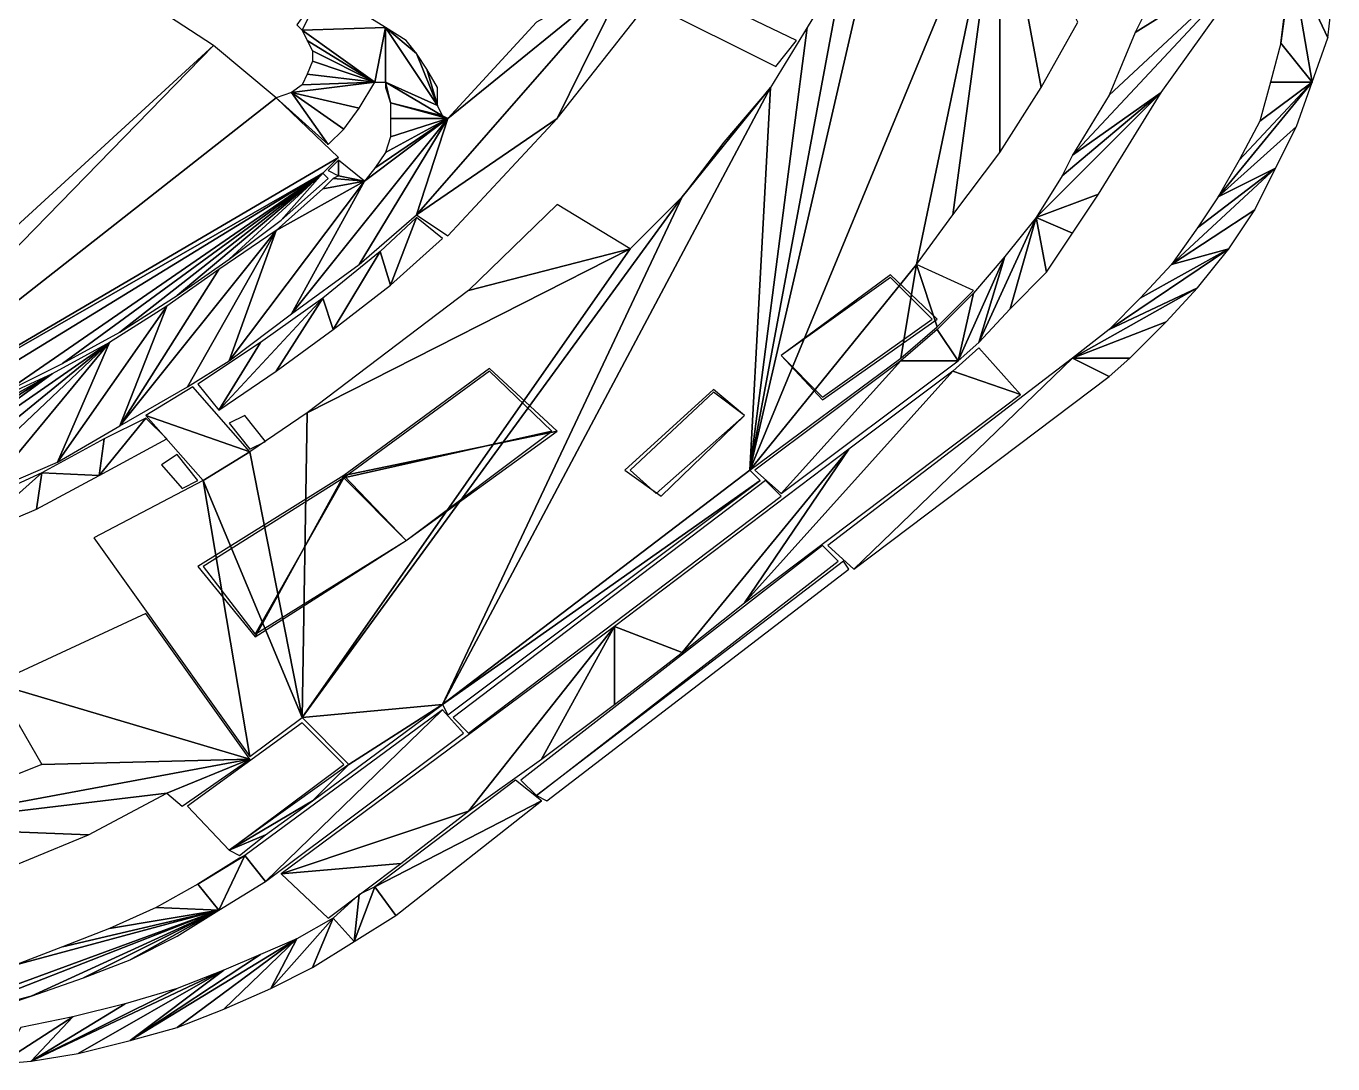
# Model space of a CAD drawing. Extents: x -35430092 to -35393830, y 11991942 to 12015432.
# Drawn here: x -35410281 to -35409582, y 12003823 to 12004377 of the extents above; entities that cross this region are included whole.
import ezdxf

# ---------------------------------------------------------------- set-up
doc = ezdxf.new("R2010")
doc.units = 0

msp = doc.modelspace()

# ---------------------------------------------------------------- linework, layer by layer
at = {"layer": 'mg_to_dxf', "color": 52}
for points in [[(-35409893.62, 12004139.96), (-35409893.62, 12004139.96), (-35409804.53, 12004249.94), (-35409759.99, 12004462.92)], [(-35409893.62, 12004139.96), (-35409893.62, 12004139.96), (-35409759.99, 12004462.92), (-35409824.02, 12004440.64)], [(-35409759.99, 12004462.92), (-35409759.99, 12004462.92), (-35409804.53, 12004249.94), (-35409785.05, 12004276.38)], [(-35409759.99, 12004462.92), (-35409759.99, 12004462.92), (-35409785.05, 12004276.38), (-35409759.99, 12004309.79)], [(-35409759.99, 12004462.92), (-35409759.99, 12004462.92), (-35409737.72, 12004344.59), (-35409718.23, 12004379.4)], [(-35409759.99, 12004462.92), (-35409759.99, 12004462.92), (-35409759.99, 12004309.79), (-35409737.72, 12004344.59)], [(-35409843.51, 12004408.63), (-35409843.51, 12004408.63), (-35409893.62, 12004139.96), (-35409824.02, 12004440.64)], [(-35410180.38, 12004366.87), (-35410180.38, 12004366.87), (-35410288.96, 12004437.86), (-35410444.87, 12004124.65)], [(-35409721.01, 12004308.4), (-35409721.01, 12004308.4), (-35409673.68, 12004341.81), (-35409620.79, 12004415.59)], [(-35409701.52, 12004340.42), (-35409701.52, 12004340.42), (-35409721.01, 12004308.4), (-35409620.79, 12004415.59)], [(-35409620.79, 12004415.59), (-35409620.79, 12004415.59), (-35409687.6, 12004373.83), (-35409701.52, 12004340.42)], [(-35409670.9, 12004407.24), (-35409670.9, 12004407.24), (-35409687.6, 12004373.83), (-35409620.79, 12004415.59)], [(-35409609.65, 12004368.26), (-35409609.65, 12004368.26), (-35409604.08, 12004412.8), (-35409606.87, 12004389.14)], [(-35409609.65, 12004368.26), (-35409609.65, 12004368.26), (-35409592.94, 12004347.38), (-35409604.08, 12004412.8)], [(-35409604.08, 12004412.8), (-35409604.08, 12004412.8), (-35409584.59, 12004371.04), (-35409581.81, 12004394.71)], [(-35409592.94, 12004347.38), (-35409592.94, 12004347.38), (-35409584.59, 12004371.04), (-35409604.08, 12004412.8)], [(-35410071.81, 12004276.38), (-35410071.81, 12004276.38), (-35409996.64, 12004327.89), (-35409957.66, 12004407.24)], [(-35410055.1, 12004327.89), (-35410055.1, 12004327.89), (-35410071.81, 12004276.38), (-35409957.66, 12004407.24)], [(-35410055.1, 12004327.89), (-35410055.1, 12004327.89), (-35409957.66, 12004407.24), (-35410007.77, 12004379.4)], [(-35409957.66, 12004407.24), (-35409957.66, 12004407.24), (-35409996.64, 12004327.89), (-35409949.31, 12004387.75)], [(-35409863, 12004376.61), (-35409863, 12004376.61), (-35409893.62, 12004139.96), (-35409843.51, 12004408.63)], [(-35409946.52, 12004389.14), (-35409879.7, 12004355.73), (-35409868.57, 12004369.65), (-35409938.17, 12004403.06)], [(-35410133.05, 12004375.22), (-35410133.05, 12004375.22), (-35410121.92, 12004397.49), (-35410135.84, 12004378)], [(-35410133.05, 12004375.22), (-35410133.05, 12004375.22), (-35410088.51, 12004376.61), (-35410121.92, 12004397.49)], [(-35410094.08, 12004347.38), (-35410094.08, 12004347.38), (-35410088.51, 12004376.61), (-35410133.05, 12004375.22)], [(-35410133.05, 12004375.22), (-35410133.05, 12004375.22), (-35410130.27, 12004369.65), (-35410094.08, 12004347.38)], [(-35410088.51, 12004376.61), (-35410088.51, 12004376.61), (-35410094.08, 12004347.38), (-35410088.51, 12004347.38)], [(-35410088.51, 12004376.61), (-35410088.51, 12004376.61), (-35410071.81, 12004362.69), (-35410077.37, 12004369.65)], [(-35410088.51, 12004376.61), (-35410088.51, 12004376.61), (-35410060.67, 12004334.85), (-35410071.81, 12004362.69)], [(-35410088.51, 12004347.38), (-35410088.51, 12004347.38), (-35410060.67, 12004334.85), (-35410088.51, 12004376.61)], [(-35409882.49, 12004344.59), (-35409882.49, 12004344.59), (-35409893.62, 12004139.96), (-35409863, 12004376.61)], [(-35410405.89, 12004135.79), (-35410405.89, 12004135.79), (-35410180.38, 12004366.87), (-35410444.87, 12004124.65)], [(-35410146.98, 12004339.03), (-35410146.98, 12004339.03), (-35410180.38, 12004366.87), (-35410405.89, 12004135.79)], [(-35410130.27, 12004369.65), (-35410130.27, 12004369.65), (-35410127.49, 12004364.08), (-35410094.08, 12004347.38)], [(-35410127.49, 12004364.08), (-35410127.49, 12004364.08), (-35410127.49, 12004358.51), (-35410094.08, 12004347.38)], [(-35409609.65, 12004368.26), (-35409609.65, 12004368.26), (-35409615.22, 12004347.38), (-35409592.94, 12004347.38)], [(-35410127.49, 12004358.51), (-35410127.49, 12004358.51), (-35410130.27, 12004351.55), (-35410094.08, 12004347.38)], [(-35410071.81, 12004362.69), (-35410071.81, 12004362.69), (-35410060.67, 12004334.85), (-35410066.24, 12004354.34)], [(-35410130.27, 12004351.55), (-35410130.27, 12004351.55), (-35410133.05, 12004345.99), (-35410094.08, 12004347.38)], [(-35410060.67, 12004334.85), (-35410060.67, 12004334.85), (-35410060.67, 12004344.59), (-35410066.24, 12004354.34)], [(-35410094.08, 12004347.38), (-35410094.08, 12004347.38), (-35410138.62, 12004341.81), (-35410102.43, 12004333.46)], [(-35410133.05, 12004345.99), (-35410133.05, 12004345.99), (-35410138.62, 12004341.81), (-35410094.08, 12004347.38)], [(-35410088.51, 12004347.38), (-35410088.51, 12004347.38), (-35410088.51, 12004344.59), (-35410085.73, 12004336.24)], [(-35410057.88, 12004329.28), (-35410057.88, 12004329.28), (-35410060.67, 12004334.85), (-35410088.51, 12004347.38)], [(-35410057.88, 12004329.28), (-35410057.88, 12004329.28), (-35410088.51, 12004347.38), (-35410085.73, 12004336.24)], [(-35410057.88, 12004014.68), (-35410057.88, 12004014.68), (-35409893.62, 12004139.96), (-35409882.49, 12004344.59)], [(-35409929.82, 12004286.13), (-35409929.82, 12004286.13), (-35410057.88, 12004014.68), (-35409882.49, 12004344.59)], [(-35409882.49, 12004344.59), (-35409882.49, 12004344.59), (-35409907.54, 12004315.36), (-35409929.82, 12004286.13)], [(-35409643.06, 12004286.13), (-35409643.06, 12004286.13), (-35409601.3, 12004323.71), (-35409592.94, 12004347.38)], [(-35409631.92, 12004305.62), (-35409631.92, 12004305.62), (-35409643.06, 12004286.13), (-35409592.94, 12004347.38)], [(-35409620.79, 12004326.5), (-35409620.79, 12004326.5), (-35409631.92, 12004305.62), (-35409592.94, 12004347.38)], [(-35409615.22, 12004347.38), (-35409615.22, 12004347.38), (-35409620.79, 12004326.5), (-35409592.94, 12004347.38)], [(-35410113.57, 12004307.01), (-35410113.57, 12004307.01), (-35410146.98, 12004339.03), (-35410405.89, 12004135.79)], [(-35410138.62, 12004341.81), (-35410138.62, 12004341.81), (-35410146.98, 12004339.03), (-35410119.13, 12004313.97)], [(-35410102.43, 12004333.46), (-35410102.43, 12004333.46), (-35410138.62, 12004341.81), (-35410110.78, 12004322.32)], [(-35410138.62, 12004341.81), (-35410138.62, 12004341.81), (-35410119.13, 12004313.97), (-35410110.78, 12004322.32)], [(-35410055.1, 12004327.89), (-35410055.1, 12004327.89), (-35410085.73, 12004336.24), (-35410085.73, 12004327.89)], [(-35410055.1, 12004327.89), (-35410055.1, 12004327.89), (-35410057.88, 12004329.28), (-35410085.73, 12004336.24)], [(-35409673.68, 12004341.81), (-35409673.68, 12004341.81), (-35409740.5, 12004274.99), (-35409707.09, 12004287.52)], [(-35409726.58, 12004297.27), (-35409726.58, 12004297.27), (-35409740.5, 12004274.99), (-35409673.68, 12004341.81)], [(-35409673.68, 12004341.81), (-35409673.68, 12004341.81), (-35409721.01, 12004308.4), (-35409726.58, 12004297.27)], [(-35410138.62, 12004223.49), (-35410138.62, 12004223.49), (-35410055.1, 12004327.89), (-35410099.65, 12004294.48)], [(-35410138.62, 12004223.49), (-35410138.62, 12004223.49), (-35410102.43, 12004249.94), (-35410055.1, 12004327.89)], [(-35410055.1, 12004327.89), (-35410055.1, 12004327.89), (-35410102.43, 12004249.94), (-35410071.81, 12004276.38)], [(-35410094.08, 12004301.44), (-35410094.08, 12004301.44), (-35410099.65, 12004294.48), (-35410055.1, 12004327.89)], [(-35410055.1, 12004327.89), (-35410055.1, 12004327.89), (-35410088.51, 12004309.79), (-35410094.08, 12004301.44)], [(-35410055.1, 12004327.89), (-35410055.1, 12004327.89), (-35410085.73, 12004318.15), (-35410088.51, 12004309.79)], [(-35410055.1, 12004327.89), (-35410055.1, 12004327.89), (-35410085.73, 12004327.89), (-35410085.73, 12004318.15)], [(-35410071.81, 12004276.38), (-35410071.81, 12004276.38), (-35410055.1, 12004265.25), (-35409996.64, 12004327.89)], [(-35409643.06, 12004286.13), (-35409643.06, 12004286.13), (-35409612.43, 12004301.44), (-35409601.3, 12004323.71)], [(-35410113.57, 12004307.01), (-35410113.57, 12004307.01), (-35410405.89, 12004135.79), (-35410121.92, 12004298.66)], [(-35410113.57, 12004297.27), (-35410113.57, 12004297.27), (-35410113.57, 12004305.62), (-35410119.13, 12004300.05)], [(-35410099.65, 12004294.48), (-35410099.65, 12004294.48), (-35410113.57, 12004305.62), (-35410113.57, 12004297.27)], [(-35409612.43, 12004301.44), (-35409612.43, 12004301.44), (-35409668.11, 12004249.94), (-35409623.57, 12004279.17)], [(-35409654.19, 12004269.42), (-35409654.19, 12004269.42), (-35409668.11, 12004249.94), (-35409612.43, 12004301.44)], [(-35409643.06, 12004286.13), (-35409643.06, 12004286.13), (-35409654.19, 12004269.42), (-35409612.43, 12004301.44)], [(-35410121.92, 12004298.66), (-35410121.92, 12004298.66), (-35410405.89, 12004135.79), (-35410358.56, 12004153.89)], [(-35410358.56, 12004153.89), (-35410358.56, 12004153.89), (-35410291.75, 12004181.73), (-35410121.92, 12004298.66)], [(-35410121.92, 12004298.66), (-35410121.92, 12004298.66), (-35410291.75, 12004181.73), (-35410261.12, 12004197.04)], [(-35410121.92, 12004298.66), (-35410121.92, 12004298.66), (-35410261.12, 12004197.04), (-35410230.5, 12004213.74)], [(-35410199.87, 12004233.23), (-35410199.87, 12004233.23), (-35410121.92, 12004298.66), (-35410230.5, 12004213.74)], [(-35410172.03, 12004252.72), (-35410172.03, 12004252.72), (-35410121.92, 12004298.66), (-35410199.87, 12004233.23)], [(-35410144.19, 12004273.6), (-35410144.19, 12004273.6), (-35410121.92, 12004298.66), (-35410172.03, 12004252.72)], [(-35410099.65, 12004294.48), (-35410099.65, 12004294.48), (-35410146.98, 12004268.03), (-35410172.03, 12004198.43)], [(-35410138.62, 12004223.49), (-35410138.62, 12004223.49), (-35410099.65, 12004294.48), (-35410172.03, 12004198.43)], [(-35410099.65, 12004294.48), (-35410099.65, 12004294.48), (-35410121.92, 12004290.3), (-35410146.98, 12004268.03)], [(-35410119.13, 12004295.87), (-35410119.13, 12004295.87), (-35410121.92, 12004298.66), (-35410144.19, 12004273.6)], [(-35410121.92, 12004290.3), (-35410121.92, 12004290.3), (-35410099.65, 12004294.48), (-35410116.35, 12004295.87)], [(-35410116.35, 12004295.87), (-35410116.35, 12004295.87), (-35410099.65, 12004294.48), (-35410113.57, 12004297.27)], [(-35409707.09, 12004287.52), (-35409707.09, 12004287.52), (-35409740.5, 12004274.99), (-35409721.01, 12004266.64)], [(-35410133.05, 12004007.72), (-35410133.05, 12004007.72), (-35410057.88, 12004014.68), (-35409929.82, 12004286.13)], [(-35409957.66, 12004258.29), (-35409957.66, 12004258.29), (-35410133.05, 12004007.72), (-35409929.82, 12004286.13)], [(-35409957.66, 12004258.29), (-35409957.66, 12004258.29), (-35409996.64, 12004281.95), (-35410043.96, 12004236.02)], [(-35410091.29, 12004256.9), (-35410091.29, 12004256.9), (-35410085.73, 12004238.8), (-35410071.81, 12004274.99)], [(-35410071.81, 12004274.99), (-35410071.81, 12004274.99), (-35410085.73, 12004238.8), (-35410057.88, 12004263.86)], [(-35409740.5, 12004274.99), (-35409740.5, 12004274.99), (-35409771.13, 12004208.17), (-35409754.42, 12004226.27)], [(-35409740.5, 12004274.99), (-35409740.5, 12004274.99), (-35409757.21, 12004254.11), (-35409771.13, 12004208.17)], [(-35409740.5, 12004274.99), (-35409740.5, 12004274.99), (-35409754.42, 12004226.27), (-35409734.93, 12004245.76)], [(-35409740.5, 12004274.99), (-35409740.5, 12004274.99), (-35409734.93, 12004245.76), (-35409721.01, 12004266.64)], [(-35409668.11, 12004249.94), (-35409668.11, 12004249.94), (-35409637.49, 12004258.29), (-35409623.57, 12004279.17)], [(-35410146.98, 12004268.03), (-35410146.98, 12004268.03), (-35410230.5, 12004163.63), (-35410194.3, 12004184.51)], [(-35410146.98, 12004268.03), (-35410146.98, 12004268.03), (-35410177.6, 12004247.15), (-35410230.5, 12004163.63)], [(-35410172.03, 12004198.43), (-35410172.03, 12004198.43), (-35410146.98, 12004268.03), (-35410194.3, 12004184.51)], [(-35409957.66, 12004258.29), (-35409957.66, 12004258.29), (-35410130.27, 12004170.59), (-35410133.05, 12004007.72)], [(-35409957.66, 12004258.29), (-35409957.66, 12004258.29), (-35410043.96, 12004236.02), (-35410130.27, 12004170.59)], [(-35410121.92, 12004231.84), (-35410121.92, 12004231.84), (-35410116.35, 12004215.13), (-35410091.29, 12004256.9)], [(-35410091.29, 12004256.9), (-35410091.29, 12004256.9), (-35410116.35, 12004215.13), (-35410085.73, 12004238.8)], [(-35409757.21, 12004254.11), (-35409757.21, 12004254.11), (-35409773.91, 12004234.62), (-35409782.26, 12004198.43)], [(-35409771.13, 12004208.17), (-35409771.13, 12004208.17), (-35409757.21, 12004254.11), (-35409782.26, 12004198.43)], [(-35409637.49, 12004258.29), (-35409637.49, 12004258.29), (-35409701.52, 12004215.13), (-35409654.19, 12004237.41)], [(-35409684.82, 12004231.84), (-35409684.82, 12004231.84), (-35409701.52, 12004215.13), (-35409637.49, 12004258.29)], [(-35409668.11, 12004249.94), (-35409668.11, 12004249.94), (-35409684.82, 12004231.84), (-35409637.49, 12004258.29)], [(-35410205.44, 12004227.66), (-35410205.44, 12004227.66), (-35410230.5, 12004163.63), (-35410177.6, 12004247.15)], [(-35409893.62, 12004139.96), (-35409893.62, 12004139.96), (-35409812.89, 12004199.82), (-35409804.53, 12004249.94)], [(-35409804.53, 12004249.94), (-35409804.53, 12004249.94), (-35409812.89, 12004199.82), (-35409793.4, 12004216.53)], [(-35409804.53, 12004249.94), (-35409804.53, 12004249.94), (-35409793.4, 12004216.53), (-35409773.91, 12004236.02)], [(-35409854.65, 12004177.55), (-35409793.4, 12004220.7), (-35409818.45, 12004244.37), (-35409876.92, 12004201.21)], [(-35409854.65, 12004178.94), (-35409796.18, 12004220.7), (-35409818.45, 12004242.98), (-35409876.92, 12004201.21)], [(-35410177.6, 12004171.98), (-35410177.6, 12004171.98), (-35410146.98, 12004192.86), (-35410121.92, 12004231.84)], [(-35410155.33, 12004208.17), (-35410155.33, 12004208.17), (-35410177.6, 12004171.98), (-35410121.92, 12004231.84)], [(-35410121.92, 12004231.84), (-35410121.92, 12004231.84), (-35410146.98, 12004192.86), (-35410116.35, 12004215.13)], [(-35409773.91, 12004234.62), (-35409773.91, 12004234.62), (-35409793.4, 12004215.13), (-35409782.26, 12004198.43)], [(-35409654.19, 12004237.41), (-35409654.19, 12004237.41), (-35409721.01, 12004199.82), (-35409670.9, 12004219.31)], [(-35409701.52, 12004215.13), (-35409701.52, 12004215.13), (-35409721.01, 12004199.82), (-35409654.19, 12004237.41)], [(-35410236.07, 12004208.17), (-35410236.07, 12004208.17), (-35410263.91, 12004144.14), (-35410205.44, 12004227.66)], [(-35410205.44, 12004227.66), (-35410205.44, 12004227.66), (-35410263.91, 12004144.14), (-35410230.5, 12004163.63)], [(-35409670.9, 12004219.31), (-35409670.9, 12004219.31), (-35409721.01, 12004199.82), (-35409690.39, 12004199.82)], [(-35409793.4, 12004215.13), (-35409793.4, 12004215.13), (-35409812.89, 12004198.43), (-35409782.26, 12004198.43)], [(-35410414.25, 12004084.28), (-35410414.25, 12004084.28), (-35410372.49, 12004096.81), (-35410236.07, 12004208.17)], [(-35410266.69, 12004191.47), (-35410266.69, 12004191.47), (-35410414.25, 12004084.28), (-35410236.07, 12004208.17)], [(-35410236.07, 12004208.17), (-35410236.07, 12004208.17), (-35410372.49, 12004096.81), (-35410339.08, 12004110.73)], [(-35410236.07, 12004208.17), (-35410236.07, 12004208.17), (-35410339.08, 12004110.73), (-35410302.88, 12004127.44)], [(-35410302.88, 12004127.44), (-35410302.88, 12004127.44), (-35410263.91, 12004144.14), (-35410236.07, 12004208.17)], [(-35410155.33, 12004208.17), (-35410155.33, 12004208.17), (-35410188.74, 12004185.9), (-35410177.6, 12004171.98)], [(-35409785.05, 12004192.86), (-35409785.05, 12004192.86), (-35409748.85, 12004180.33), (-35409771.13, 12004205.39)], [(-35409812.89, 12004198.43), (-35409812.89, 12004198.43), (-35409890.84, 12004139.96), (-35409876.92, 12004127.44)], [(-35409812.89, 12004198.43), (-35409812.89, 12004198.43), (-35409876.92, 12004127.44), (-35409782.26, 12004198.43)], [(-35409721.01, 12004199.82), (-35409721.01, 12004199.82), (-35409851.86, 12004099.6), (-35409837.94, 12004087.07)], [(-35409721.01, 12004199.82), (-35409721.01, 12004199.82), (-35409837.94, 12004087.07), (-35409701.52, 12004190.08)], [(-35409690.39, 12004199.82), (-35409690.39, 12004199.82), (-35409721.01, 12004199.82), (-35409701.52, 12004190.08)], [(-35410497.77, 12004062.01), (-35410497.77, 12004062.01), (-35410456.01, 12004071.76), (-35410266.69, 12004191.47)], [(-35410300.1, 12004176.16), (-35410300.1, 12004176.16), (-35410497.77, 12004062.01), (-35410266.69, 12004191.47)], [(-35410266.69, 12004191.47), (-35410266.69, 12004191.47), (-35410456.01, 12004071.76), (-35410414.25, 12004084.28)], [(-35410110.78, 12004137.18), (-35410110.78, 12004137.18), (-35409996.64, 12004160.85), (-35410032.83, 12004194.25)], [(-35410110.78, 12004135.79), (-35410110.78, 12004135.79), (-35409999.42, 12004160.85), (-35410032.83, 12004192.86)], [(-35409785.05, 12004192.86), (-35409785.05, 12004192.86), (-35409896.41, 12004068.97), (-35409748.85, 12004180.33)], [(-35409840.73, 12004151.1), (-35409840.73, 12004151.1), (-35409896.41, 12004068.97), (-35409785.05, 12004192.86)], [(-35410160.9, 12004149.71), (-35410160.9, 12004149.71), (-35410191.52, 12004184.51), (-35410216.58, 12004169.2)], [(-35409940.95, 12004126.04), (-35409896.41, 12004169.2), (-35409913.11, 12004183.12), (-35409960.44, 12004139.96)], [(-35409943.74, 12004127.44), (-35409896.41, 12004169.2), (-35409913.11, 12004181.73), (-35409957.66, 12004139.96)], [(-35410160.9, 12004149.71), (-35410160.9, 12004149.71), (-35410216.58, 12004169.2), (-35410185.95, 12004134.4)], [(-35410160.9, 12004151.1), (-35410152.54, 12004155.28), (-35410163.68, 12004169.2), (-35410172.03, 12004165.02)], [(-35410133.05, 12004007.72), (-35410133.05, 12004007.72), (-35410130.27, 12004170.59), (-35410160.9, 12004149.71)], [(-35410241.63, 12004137.18), (-35410241.63, 12004137.18), (-35410216.58, 12004167.81), (-35410238.85, 12004156.67)], [(-35410241.63, 12004137.18), (-35410241.63, 12004137.18), (-35410205.44, 12004156.67), (-35410216.58, 12004167.81)], [(-35410272.26, 12004138.57), (-35410272.26, 12004138.57), (-35410241.63, 12004137.18), (-35410238.85, 12004156.67)], [(-35409999.42, 12004160.85), (-35409999.42, 12004160.85), (-35410110.78, 12004135.79), (-35410077.37, 12004102.38)], [(-35409996.64, 12004160.85), (-35409996.64, 12004160.85), (-35410110.78, 12004137.18), (-35410077.37, 12004102.38)], [(-35410197.09, 12004130.22), (-35410188.74, 12004134.4), (-35410199.87, 12004148.32), (-35410208.22, 12004142.75)], [(-35410133.05, 12004007.72), (-35410133.05, 12004007.72), (-35410160.9, 12004149.71), (-35410185.95, 12004134.4)], [(-35409840.73, 12004151.1), (-35409840.73, 12004151.1), (-35409966.01, 12004056.44), (-35409929.82, 12004042.52)], [(-35409896.41, 12004068.97), (-35409896.41, 12004068.97), (-35409840.73, 12004151.1), (-35409929.82, 12004042.52)], [(-35410272.26, 12004138.57), (-35410272.26, 12004138.57), (-35410311.24, 12004103.77), (-35410275.04, 12004119.08)], [(-35410308.45, 12004121.87), (-35410308.45, 12004121.87), (-35410311.24, 12004103.77), (-35410272.26, 12004138.57)], [(-35410272.26, 12004138.57), (-35410272.26, 12004138.57), (-35410275.04, 12004119.08), (-35410241.63, 12004137.18)], [(-35410185.95, 12004134.4), (-35410185.95, 12004134.4), (-35410244.42, 12004103.77), (-35410160.9, 12003986.84)], [(-35410110.78, 12004137.18), (-35410110.78, 12004137.18), (-35410188.74, 12004088.46), (-35410158.11, 12004050.87)], [(-35410110.78, 12004135.79), (-35410110.78, 12004135.79), (-35410185.95, 12004088.46), (-35410158.11, 12004052.27)], [(-35410185.95, 12004134.4), (-35410185.95, 12004134.4), (-35410160.9, 12003986.84), (-35410133.05, 12004007.72)], [(-35410110.78, 12004137.18), (-35410110.78, 12004137.18), (-35410158.11, 12004050.87), (-35410077.37, 12004102.38)], [(-35410110.78, 12004135.79), (-35410110.78, 12004135.79), (-35410158.11, 12004052.27), (-35410077.37, 12004102.38)], [(-35410057.88, 12004014.68), (-35410057.88, 12004014.68), (-35409888.06, 12004134.4), (-35409893.62, 12004139.96)], [(-35410057.88, 12004014.68), (-35410057.88, 12004014.68), (-35410055.1, 12004009.11), (-35409888.06, 12004134.4)], [(-35409876.92, 12004126.04), (-35409885.27, 12004134.4), (-35410052.32, 12004007.72), (-35410043.96, 12003999.37)], [(-35410016.12, 12003974.31), (-35410007.77, 12003965.96), (-35409846.3, 12004091.24), (-35409854.65, 12004099.6)], [(-35410002.2, 12003963.18), (-35409840.73, 12004087.07), (-35409843.51, 12004091.24), (-35410007.77, 12003965.96)], [(-35410160.9, 12003985.45), (-35410160.9, 12003985.45), (-35410216.58, 12004063.4), (-35410297.32, 12004025.82)], [(-35409966.01, 12004056.44), (-35409966.01, 12004056.44), (-35410144.19, 12003924.2), (-35410043.96, 12003957.61)], [(-35409966.01, 12004056.44), (-35409966.01, 12004056.44), (-35410043.96, 12003957.61), (-35410004.99, 12003985.45)], [(-35409966.01, 12004056.44), (-35409966.01, 12004056.44), (-35410004.99, 12003985.45), (-35409966.01, 12004014.68)], [(-35409929.82, 12004042.52), (-35409929.82, 12004042.52), (-35409966.01, 12004056.44), (-35409966.01, 12004014.68)], [(-35410160.9, 12003985.45), (-35410160.9, 12003985.45), (-35410297.32, 12004025.82), (-35410272.26, 12003982.66)], [(-35410133.05, 12004007.72), (-35410133.05, 12004007.72), (-35410108, 12003982.66), (-35410057.88, 12004014.68)], [(-35410108, 12003982.66), (-35410108, 12003982.66), (-35410127.49, 12003963.18), (-35410057.88, 12004014.68)], [(-35410163.68, 12003933.94), (-35410163.68, 12003933.94), (-35410152.54, 12003920.02), (-35410057.88, 12004011.9)], [(-35410057.88, 12004011.9), (-35410057.88, 12004011.9), (-35410152.54, 12003920.02), (-35410046.75, 12003999.37)], [(-35410172.03, 12003936.73), (-35410110.78, 12003982.66), (-35410133.05, 12004004.94), (-35410194.3, 12003960.39)], [(-35410160.9, 12003985.45), (-35410160.9, 12003985.45), (-35410272.26, 12003982.66), (-35410355.78, 12003949.26)], [(-35410205.44, 12003967.35), (-35410205.44, 12003967.35), (-35410160.9, 12003985.45), (-35410355.78, 12003949.26)], [(-35410205.44, 12003967.35), (-35410205.44, 12003967.35), (-35410197.09, 12003960.39), (-35410160.9, 12003985.45)], [(-35410108, 12003982.66), (-35410108, 12003982.66), (-35410172.03, 12003936.73), (-35410127.49, 12003963.18)], [(-35410094.08, 12003917.24), (-35410094.08, 12003917.24), (-35410004.99, 12003963.18), (-35410018.91, 12003974.31)], [(-35410355.78, 12003949.26), (-35410355.78, 12003949.26), (-35410247.2, 12003945.08), (-35410205.44, 12003967.35)], [(-35410127.49, 12003963.18), (-35410127.49, 12003963.18), (-35410172.03, 12003936.73), (-35410152.54, 12003945.08)], [(-35410094.08, 12003917.24), (-35410094.08, 12003917.24), (-35410082.94, 12003901.93), (-35410004.99, 12003963.18)], [(-35410043.96, 12003957.61), (-35410043.96, 12003957.61), (-35410144.19, 12003924.2), (-35410080.16, 12003929.77)], [(-35410247.2, 12003945.08), (-35410247.2, 12003945.08), (-35410355.78, 12003949.26), (-35410311.24, 12003918.63)], [(-35410152.54, 12003945.08), (-35410152.54, 12003945.08), (-35410172.03, 12003936.73), (-35410166.46, 12003933.94)], [(-35410163.68, 12003933.94), (-35410163.68, 12003933.94), (-35410166.46, 12003932.55), (-35410188.74, 12003918.63)], [(-35410177.6, 12003904.71), (-35410177.6, 12003904.71), (-35410163.68, 12003933.94), (-35410188.74, 12003918.63)], [(-35410177.6, 12003904.71), (-35410177.6, 12003904.71), (-35410152.54, 12003920.02), (-35410163.68, 12003933.94)], [(-35410080.16, 12003929.77), (-35410080.16, 12003929.77), (-35410144.19, 12003924.2), (-35410119.13, 12003900.53)], [(-35410177.6, 12003904.71), (-35410177.6, 12003904.71), (-35410188.74, 12003918.63), (-35410211.01, 12003906.1)], [(-35410105.21, 12003888.01), (-35410105.21, 12003888.01), (-35410082.94, 12003901.93), (-35410094.08, 12003917.24)], [(-35410102.43, 12003913.06), (-35410102.43, 12003913.06), (-35410105.21, 12003888.01), (-35410094.08, 12003917.24)], [(-35410116.35, 12003900.53), (-35410116.35, 12003900.53), (-35410105.21, 12003888.01), (-35410102.43, 12003913.06)], [(-35410355.78, 12003839.29), (-35410355.78, 12003839.29), (-35410330.72, 12003844.85), (-35410177.6, 12003904.71)], [(-35410355.78, 12003839.29), (-35410355.78, 12003839.29), (-35410177.6, 12003904.71), (-35410286.18, 12003875.48)], [(-35410330.72, 12003844.85), (-35410330.72, 12003844.85), (-35410277.83, 12003858.77), (-35410177.6, 12003904.71)], [(-35410286.18, 12003875.48), (-35410286.18, 12003875.48), (-35410177.6, 12003904.71), (-35410261.12, 12003885.22)], [(-35410177.6, 12003904.71), (-35410177.6, 12003904.71), (-35410277.83, 12003858.77), (-35410249.99, 12003868.52)], [(-35410261.12, 12003885.22), (-35410261.12, 12003885.22), (-35410177.6, 12003904.71), (-35410236.07, 12003894.97)], [(-35410177.6, 12003904.71), (-35410177.6, 12003904.71), (-35410249.99, 12003868.52), (-35410224.93, 12003878.26)], [(-35410236.07, 12003894.97), (-35410236.07, 12003894.97), (-35410177.6, 12003904.71), (-35410211.01, 12003906.1)], [(-35410199.87, 12003890.79), (-35410199.87, 12003890.79), (-35410177.6, 12003904.71), (-35410224.93, 12003878.26)], [(-35410149.76, 12003862.95), (-35410149.76, 12003862.95), (-35410127.49, 12003874.09), (-35410116.35, 12003900.53)], [(-35410135.84, 12003889.4), (-35410135.84, 12003889.4), (-35410149.76, 12003862.95), (-35410116.35, 12003900.53)], [(-35410116.35, 12003900.53), (-35410116.35, 12003900.53), (-35410127.49, 12003874.09), (-35410105.21, 12003888.01)], [(-35410224.93, 12003835.11), (-35410224.93, 12003835.11), (-35410199.87, 12003842.07), (-35410135.84, 12003889.4)], [(-35410155.33, 12003881.05), (-35410155.33, 12003881.05), (-35410224.93, 12003835.11), (-35410135.84, 12003889.4)], [(-35410135.84, 12003889.4), (-35410135.84, 12003889.4), (-35410199.87, 12003842.07), (-35410174.82, 12003851.81)], [(-35410135.84, 12003889.4), (-35410135.84, 12003889.4), (-35410174.82, 12003851.81), (-35410149.76, 12003862.95)], [(-35410174.82, 12003872.69), (-35410174.82, 12003872.69), (-35410224.93, 12003835.11), (-35410155.33, 12003881.05)], [(-35410277.83, 12003823.97), (-35410277.83, 12003823.97), (-35410252.77, 12003828.15), (-35410174.82, 12003872.69)], [(-35410199.87, 12003862.95), (-35410199.87, 12003862.95), (-35410277.83, 12003823.97), (-35410174.82, 12003872.69)], [(-35410174.82, 12003872.69), (-35410174.82, 12003872.69), (-35410252.77, 12003828.15), (-35410224.93, 12003835.11)], [(-35410227.71, 12003854.6), (-35410227.71, 12003854.6), (-35410277.83, 12003823.97), (-35410199.87, 12003862.95)], [(-35410330.72, 12003844.85), (-35410330.72, 12003844.85), (-35410302.88, 12003850.42), (-35410277.83, 12003858.77)], [(-35410255.55, 12003847.64), (-35410255.55, 12003847.64), (-35410277.83, 12003823.97), (-35410227.71, 12003854.6)], [(-35410294.53, 12003822.58), (-35410294.53, 12003822.58), (-35410277.83, 12003823.97), (-35410255.55, 12003847.64)], [(-35410294.53, 12003822.58), (-35410294.53, 12003822.58), (-35410255.55, 12003847.64), (-35410283.39, 12003842.07)]]:
    msp.add_3dface(points, dxfattribs=at)

doc.saveas('drawing.dxf')
